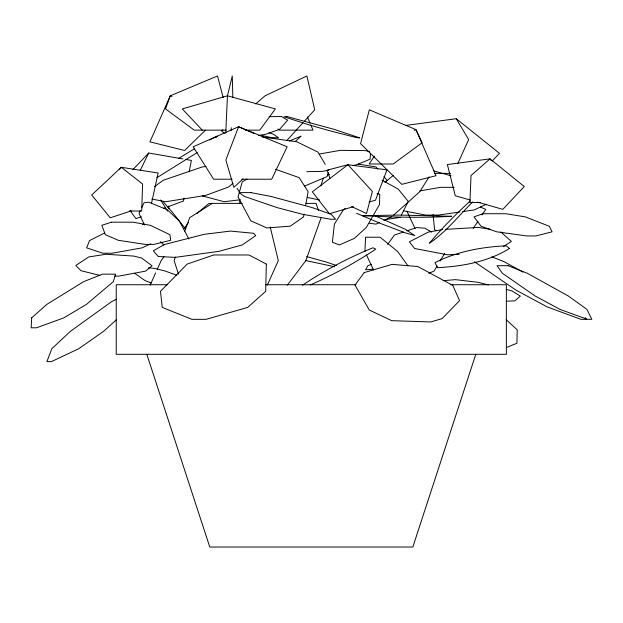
<?xml version="1.0" encoding="UTF-8"?>
<svg xmlns="http://www.w3.org/2000/svg" width="623" height="623" viewBox="0 0 623 623"><rect width="100%" height="100%" fill="white"/><g stroke="black" fill="none" stroke-linecap="round" stroke-linejoin="round"><path stroke-width="0.93" d="M364.93 251.536L365.553 237.223L380.123 237.223L397.684 251.536L407.948 265.842M225.752 133.221L227.442 95.802L232.27 75.975L232.838 97.227M370.451 153.507L370.124 159.215L356.239 164.877L352.478 165.601M230.993 130.62L231.289 127.777M304.024 214.094L303.518 216.897L290.256 226.188L266.808 227.94L250.835 220.83L238.064 196.884L242.238 181.861L247.02 179.12M305.566 205.683L308.128 191.658L299.141 177.617L275.467 169.261M184.026 198.169L183.474 201.003L167.33 207.007M189.174 171.746L191.386 160.423L185.693 159.433M151.514 203.285L158.133 173.015L121.298 167.307L91.713 195.007L110.255 217.824L131.235 210.878M320.861 185.919L323.267 178.186M475.785 354.308L412.831 547.025L209.772 547.025L146.826 354.308M321.118 217.692L305.87 260.616L287.304 285.209M175.421 257.034L174.121 260.616L178.536 274.198M184.821 231.102L189.68 217.692L212.287 203.378M328.586 172.571L327.02 176.613L304.733 186.036M267.353 285.1L278.302 260.616L270.242 227.021M150.166 285.1L155.657 272.858M157.222 269.362L161.147 260.616L163.942 256.707M457.671 163.849L468.667 139.599L456.27 118.728L405.355 125.472M140.206 210.722L138.999 213.23L144.435 224.919M141.818 207.381L144.03 202.786L148.733 202.195L167.229 209.694L179.58 221.399L188.878 239.068M140.23 170.375L148.726 153.009L182.851 158.935M401.313 215.137L408.252 201.431L398.222 189.104L382.101 180.242M437.066 266.099L434.067 271.091L428.803 273.31M440.064 261.115L444.565 253.631M429.091 176.916L419.707 191.783L393.261 215.441M473.215 228.462L477.911 221.313M482.077 214.951L485.73 209.39L480.395 207.062M374.368 156.124L369.159 163.989L393.206 163.989L422.137 142.76L415.962 129.646L369.33 109.819L360.569 143.625L401.796 184.346L436.03 175.702L415.962 129.646L414.194 130.355M387.685 244.442L394.343 235.081L403.268 232.083M184.097 228.618L188.574 222.372M215.963 137.551L217.131 136.149L209.523 139.988M119.468 169.487L121.298 167.307L142.605 184.011L141.709 211.026L129.35 211.026M286.853 140.502L303.058 122.645M304.359 121.212L314.732 109.788L306.882 75.975L265.071 95.802L255.687 103.924M472.717 201.922C458.629 215.862 445.943 232.161 429.473 243.172C441.909 228.22 455.717 214.343 470.03 201.19M492.225 160.999L499.49 153.344L456.27 118.728M132.909 169.627L148.726 153.009M205.497 130.145L184.61 150.501L149.933 141.857L170.258 95.802L217.505 75.975L223.174 97.577M384.967 182.282L386.992 180.304L383.947 176.597M222.925 129.779L221.57 131.032L224.35 133.205M243.032 178.887L233.835 187.367L225.845 159.986L238.593 126.749L287.148 146.787L271.721 179.214L241.708 179.214M295.528 141.273L301.073 136.149L289.454 141.016M116.602 319.591L103.636 331.28L78.747 348.716L51.39 361.636L46.904 361.636L51.818 348.716L70.477 331.28L111.447 301.766L116.462 299.196M232.979 183.24L228.672 186.955L205.629 195.435L165.679 201.727L151.802 199.056M385.372 182.072L393.292 175.367M345.368 208.316L343.133 210.192L334.387 224.148L332.371 242.23L339.239 244.979L354.331 238.422L366.285 227.496L379.5 204.554L379.765 194.283L377.016 193.737M197.125 213.339L209.001 203.378L242.308 203.378M154.574 186.643L163.148 180.304L202.265 166.948L206.057 166.45M178.801 158.343L194.493 148.733M302.607 285.17C324.638 270.273 348.327 257.821 372.936 247.783L375.786 249.138C355.063 262.883 333.095 274.969 310.309 284.921M197.187 152.588L156.848 177.742M503.516 246.451L511.397 241.428L500.845 231.935M104.711 232.909L89.471 240.649L86.659 247.868L102.896 253.218L112.124 253.218L142.013 247.868L150.696 243.858M486.353 204.219L474.22 209.943L462.741 211.586M379.485 222.481L375.957 224.132L369.369 223.221M383.893 220.425L391.836 216.726M507.262 347.213L516.934 343.234L517.215 329.824L506.203 319.731M141.312 216.672L135.931 218.673L130.277 210.87M163.74 208.339L165.539 207.669M371.495 264.354L367.874 265.663L365.569 269.775L373.512 269.229M406.835 230.876L416.647 227.582L424.777 228.166L431.7 232.114M353.381 206.672L329.403 213.744L312.349 191.845L347.93 164.721L386.976 169.853L375.521 200.154L369.065 202.054M327.791 174.829L329.653 174.448M328.944 170.118L322.356 171.38L306.851 171.691M319.521 153.974L340.298 150.361L365.569 150.61L369.712 151.841M419.777 190.918L440.64 187.328L454.222 187.328M258.506 135.456L265.881 134.233L279.618 129.343L287.662 120.13L281.355 116.517L269.206 116.649M459.875 211.999L438.366 215.083L425.813 215.083L403.525 210.831M385.403 219.491L400.153 217.427M240.494 199.757L224.109 201.727L202.304 195.902M443.07 280.7L455.335 279.641L478.043 282.312L488.37 284.921M442.665 229.537L428.281 232.114L409.366 241.833L414.622 248.507L447.563 254.784L459.182 254.379M445.554 229.365L478.308 227.411L490.301 229.303M506.242 301.228L514.878 300.831L520.361 296.081L511.833 290.855L506.203 289.43M226.25 130.145L194.259 130.145L165.531 108.916L170.258 95.802L172.018 96.526M245.423 130.145L259.799 130.145L275.35 108.916L227.442 95.802L182.29 108.916L202.288 130.145M434.34 173.373L450.499 173.373M232.029 179.214L213.634 179.214L193.161 146.787L238.593 126.749L254.457 133.595M480.497 202.561L469.898 202.561L471.027 175.546L490.028 158.849L524.301 186.542L502.823 209.359L477.654 202.164M305.924 203.378L316.063 203.378L318.594 210.535M142.457 224.35L144.357 224.35M167.564 284.734L116.236 284.734L116.236 354.308L506.367 354.308L506.367 284.734L450.842 284.734M265.671 284.734L355.967 284.734M114.749 276.012L118.456 276.153L145.541 271.137L152.059 265.795L141.639 258.015L133.961 256.092L105.988 254.254L88.809 256.925L75.804 265.468L80.959 270.694L99.937 275.452M148.469 267.758L154.722 268.427L164.815 270.927L176.597 275.171M262.127 136.951L296.75 141.764L317.901 152.074L325.276 164.386M358.272 164.122L376.019 166.948L377.85 169.176M334.676 266.761L305.955 260.585M307.684 197.538L319.677 200.014M262.081 135.565L271.239 137.543L278.66 137.885L273.365 134.233L268.98 132.707M306.563 256.575L326.935 262.236L336.397 265.499M433.663 170.889L451.184 175.857M470.194 200.03L455.281 195.77L447.369 164.55L490.028 158.849L491.041 160.438M151.303 282.998L145.097 280.623L134.545 273.217M491.913 256.855L504.225 261.761L522.993 272.119M375.467 215.971L405.316 229.28L414.817 235.572L405.417 232.901L380.287 223.369L356.629 213.339M351.582 206.54L366.519 213.51L372.406 191.471L347.93 164.721L326.911 170.227L329.956 178.209M474.453 261.761L516.023 290.139L547.204 306.905L580.955 319.334L586.313 319.334L585.386 317.675M277.959 129.023L279.517 130.145L312.987 130.145L310.752 124.834M436.084 230.79L434.543 229.614L433.117 214.476M160.57 241.716L163.857 245.041M163.288 201.844L172.797 212.708L185.529 228.984M167.587 211.15L160.625 199.991M237.005 188.263L239.621 192.234M406.905 211.135L415.089 228.563M366.558 255.041L373.496 269.93M307.404 116.875L310.005 123.066M239.629 201.237L239.925 203.036M168.732 206.042L168.825 208.892M266.34 264.066L265.686 291.307L247.705 307.404L206.104 319.334L191.861 319.334L162.26 307.404L160.477 291.307L187.235 264.066L213.759 254.978L248.959 254.978L266.34 264.066M31.68 317.855L31.15 327.791L36.508 327.791L63.842 317.855L86.363 304.437L113.269 281.736L115.613 274.167L102.367 274.167L83.498 281.736L46.764 304.437L31.68 317.855M364.206 272.601L354.993 285.046L369.291 310.028L391.711 320.674L430.773 321.943L442.081 318.61L459.556 300.675L452.835 285.404L417.815 266.535L392.163 264.362L364.206 272.601M255.687 235.603L242.292 244.932L218.914 251.342L175.227 257.361L158.226 256.52L153.344 250.812L164.262 244.543L204.328 234.295L230.448 231.086L253.717 233.298L255.687 235.603M509.489 248.468C488.128 261.808 462.43 266.348 437.619 267.695L434.947 262.672C456.916 251.505 481.883 246.918 506.367 245.797L509.489 248.468M482.996 213.728L473.971 216.859L481.112 226.266L496.741 231.818L526.637 235.938L535.858 235.938L552.095 231.818L549.284 226.266L525.228 216.859L505.798 213.728L482.996 213.728M111.439 222.185L101.822 225.324L105.365 234.723L118.261 240.276L145.167 244.395L153.904 244.395L170.686 240.276L169.923 234.723L150.361 225.324L133.034 222.185L111.439 222.185M451.613 216.29C422.067 218.089 392.233 217.154 362.648 215.69L398.821 215.067L451.613 216.29M286.821 116.517L283.987 116.766L310.667 125.371L330.673 131.032L356.2 137.543L359.798 137.885L334.123 129.343L286.821 116.517M250.968 192.608L239.193 192.608L244.294 196.37L277.243 207.654L302.599 214.32L330.836 219.257L335.602 219.257L331.163 214.32L312.427 207.654L270.748 196.37L250.968 192.608M508.103 265.709L497.006 265.709L502.372 273.271L535.118 295.98L560.007 309.39L587.364 319.334L591.85 319.334L586.936 309.39L568.277 295.98L527.307 273.271L508.103 265.709"/></g></svg>
